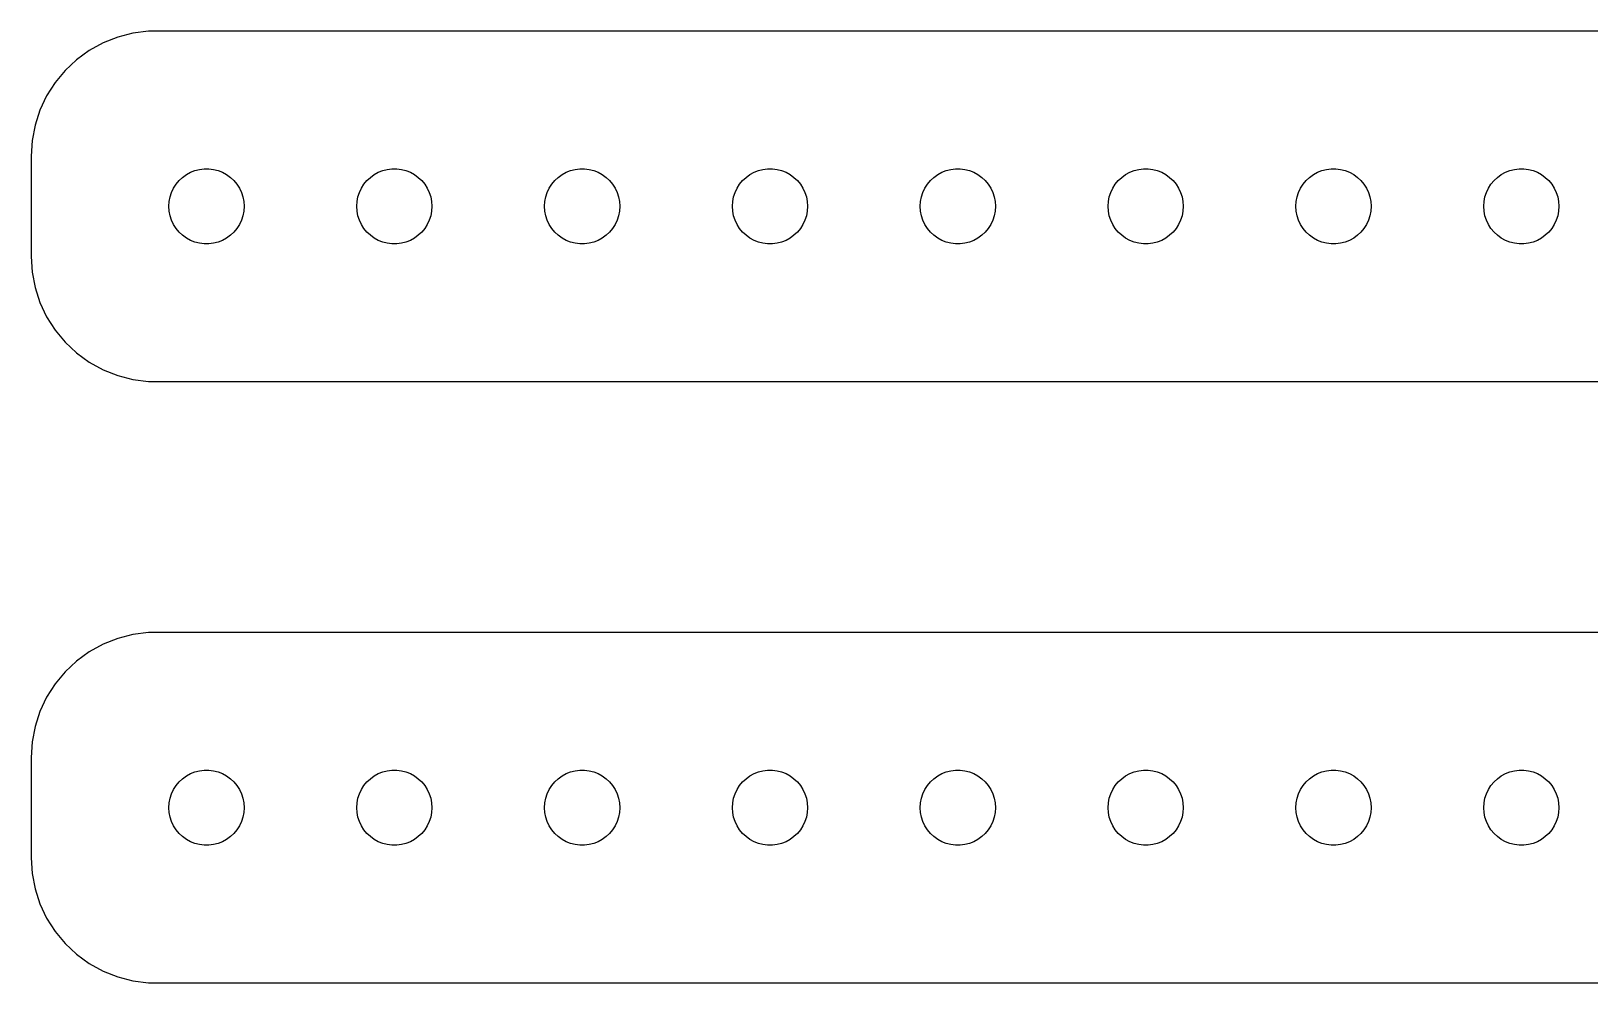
# Model space of a CAD drawing. Header units: metres. Extents: x -254 to 254, y 17 to 55.
# Drawn here: x -254.5 to -192.3, y 17 to 55 of the extents above; entities that cross this region are included whole.
import ezdxf

# ---------------------------------------------------------------- set-up
doc = ezdxf.new("R2010")
doc.units = ezdxf.units.M

msp = doc.modelspace()

# ---------------------------------------------------------------- linework, layer by layer
for p, q in [((-250.437, 54.9114), (-251.045, 54.7553)), ((-249.814, 54.9901), (-250.437, 54.9114)), ((249.814, 54.9901), (-249.814, 54.9901)), ((-252.179, 54.2216), (-252.687, 53.8526)), ((-251.629, 54.5241), (-252.179, 54.2216)), ((-251.045, 54.7553), (-251.629, 54.5241)), ((-252.687, 53.8526), (-253.145, 53.4227)), ((-253.545, 52.9389), (-253.882, 52.4088)), ((-253.145, 53.4227), (-253.545, 52.9389)), ((-253.882, 52.4088), (-254.149, 51.8406)), ((-254.149, 51.8406), (-254.343, 51.2434)), ((-254.343, 51.2434), (-254.461, 50.6267)), ((-254.461, 50.6267), (-254.5, 50)), ((-254.5, 50), (-254.5, 46)), ((-248.456, 49.1558), (-248.304, 49.2665)), ((-248.304, 49.2665), (-248.139, 49.3572)), ((-248.139, 49.3572), (-247.964, 49.4266)), ((-247.964, 49.4266), (-247.781, 49.4734)), ((-247.781, 49.4734), (-247.594, 49.497)), ((-247.594, 49.497), (-247.406, 49.497)), ((-247.406, 49.497), (-247.219, 49.4734)), ((-247.219, 49.4734), (-247.036, 49.4266)), ((-247.036, 49.4266), (-246.861, 49.3572)), ((-246.861, 49.3572), (-246.696, 49.2665)), ((-246.696, 49.2665), (-246.544, 49.1558)), ((-240.956, 49.1558), (-240.804, 49.2665)), ((-240.804, 49.2665), (-240.639, 49.3572)), ((-240.639, 49.3572), (-240.464, 49.4266)), ((-240.464, 49.4266), (-240.281, 49.4734)), ((-240.281, 49.4734), (-240.094, 49.497)), ((-240.094, 49.497), (-239.906, 49.497)), ((-239.906, 49.497), (-239.719, 49.4734)), ((-239.719, 49.4734), (-239.536, 49.4266)), ((-239.536, 49.4266), (-239.361, 49.3572)), ((-239.361, 49.3572), (-239.196, 49.2665)), ((-239.196, 49.2665), (-239.044, 49.1558)), ((-233.456, 49.1558), (-233.304, 49.2665)), ((-233.304, 49.2665), (-233.139, 49.3572)), ((-233.139, 49.3572), (-232.964, 49.4266)), ((-232.964, 49.4266), (-232.781, 49.4734)), ((-232.781, 49.4734), (-232.594, 49.497)), ((-232.594, 49.497), (-232.406, 49.497)), ((-232.406, 49.497), (-232.219, 49.4734)), ((-232.219, 49.4734), (-232.036, 49.4266)), ((-232.036, 49.4266), (-231.861, 49.3572)), ((-231.861, 49.3572), (-231.696, 49.2665)), ((-231.696, 49.2665), (-231.544, 49.1558)), ((-225.956, 49.1558), (-225.804, 49.2665)), ((-225.804, 49.2665), (-225.639, 49.3572)), ((-225.639, 49.3572), (-225.464, 49.4266)), ((-225.464, 49.4266), (-225.281, 49.4734)), ((-225.281, 49.4734), (-225.094, 49.497)), ((-225.094, 49.497), (-224.906, 49.497)), ((-224.906, 49.497), (-224.719, 49.4734)), ((-224.719, 49.4734), (-224.536, 49.4266)), ((-224.536, 49.4266), (-224.361, 49.3572)), ((-224.361, 49.3572), (-224.196, 49.2665)), ((-224.196, 49.2665), (-224.044, 49.1558)), ((-218.456, 49.1558), (-218.304, 49.2665)), ((-218.304, 49.2665), (-218.139, 49.3572)), ((-218.139, 49.3572), (-217.964, 49.4266)), ((-217.964, 49.4266), (-217.781, 49.4734)), ((-217.781, 49.4734), (-217.594, 49.497)), ((-217.594, 49.497), (-217.406, 49.497)), ((-217.406, 49.497), (-217.219, 49.4734)), ((-217.219, 49.4734), (-217.036, 49.4266)), ((-217.036, 49.4266), (-216.861, 49.3572)), ((-216.861, 49.3572), (-216.696, 49.2665)), ((-216.696, 49.2665), (-216.544, 49.1558)), ((-210.956, 49.1558), (-210.804, 49.2665)), ((-210.804, 49.2665), (-210.639, 49.3572)), ((-210.639, 49.3572), (-210.464, 49.4266)), ((-210.464, 49.4266), (-210.281, 49.4734)), ((-210.281, 49.4734), (-210.094, 49.497)), ((-210.094, 49.497), (-209.906, 49.497)), ((-209.906, 49.497), (-209.719, 49.4734)), ((-209.719, 49.4734), (-209.536, 49.4266)), ((-209.536, 49.4266), (-209.361, 49.3572)), ((-209.361, 49.3572), (-209.196, 49.2665)), ((-209.196, 49.2665), (-209.044, 49.1558)), ((-203.456, 49.1558), (-203.304, 49.2665)), ((-203.304, 49.2665), (-203.139, 49.3572)), ((-203.139, 49.3572), (-202.964, 49.4266)), ((-202.964, 49.4266), (-202.781, 49.4734)), ((-202.781, 49.4734), (-202.594, 49.497)), ((-202.594, 49.497), (-202.406, 49.497)), ((-202.406, 49.497), (-202.219, 49.4734)), ((-202.219, 49.4734), (-202.036, 49.4266)), ((-202.036, 49.4266), (-201.861, 49.3572)), ((-201.861, 49.3572), (-201.696, 49.2665)), ((-201.696, 49.2665), (-201.544, 49.1558)), ((-195.956, 49.1558), (-195.804, 49.2665)), ((-195.804, 49.2665), (-195.639, 49.3572)), ((-195.639, 49.3572), (-195.464, 49.4266)), ((-195.464, 49.4266), (-195.281, 49.4734)), ((-195.281, 49.4734), (-195.094, 49.497)), ((-195.094, 49.497), (-194.906, 49.497)), ((-194.906, 49.497), (-194.719, 49.4734)), ((-194.719, 49.4734), (-194.536, 49.4266)), ((-194.536, 49.4266), (-194.361, 49.3572)), ((-194.361, 49.3572), (-194.196, 49.2665)), ((-194.196, 49.2665), (-194.044, 49.1558)), ((-248.953, 48.373), (-248.895, 48.5522)), ((-248.895, 48.5522), (-248.814, 48.7226)), ((-248.814, 48.7226), (-248.714, 48.8817)), ((-248.714, 48.8817), (-248.593, 49.0268)), ((-248.593, 49.0268), (-248.456, 49.1558)), ((-246.544, 49.1558), (-246.407, 49.0268)), ((-246.407, 49.0268), (-246.286, 48.8817)), ((-246.286, 48.8817), (-246.186, 48.7226)), ((-246.186, 48.7226), (-246.105, 48.5522)), ((-246.105, 48.5522), (-246.047, 48.373)), ((-241.453, 48.373), (-241.395, 48.5522)), ((-241.395, 48.5522), (-241.314, 48.7226)), ((-241.314, 48.7226), (-241.214, 48.8817)), ((-241.214, 48.8817), (-241.093, 49.0268)), ((-241.093, 49.0268), (-240.956, 49.1558)), ((-239.044, 49.1558), (-238.907, 49.0268)), ((-238.907, 49.0268), (-238.786, 48.8817)), ((-238.786, 48.8817), (-238.686, 48.7226)), ((-238.686, 48.7226), (-238.605, 48.5522)), ((-238.605, 48.5522), (-238.547, 48.373)), ((-233.953, 48.373), (-233.895, 48.5522)), ((-233.895, 48.5522), (-233.814, 48.7226)), ((-233.814, 48.7226), (-233.714, 48.8817)), ((-233.714, 48.8817), (-233.593, 49.0268)), ((-233.593, 49.0268), (-233.456, 49.1558)), ((-231.544, 49.1558), (-231.407, 49.0268)), ((-231.407, 49.0268), (-231.286, 48.8817)), ((-231.286, 48.8817), (-231.186, 48.7226)), ((-231.186, 48.7226), (-231.105, 48.5522)), ((-231.105, 48.5522), (-231.047, 48.373)), ((-226.453, 48.373), (-226.395, 48.5522)), ((-226.395, 48.5522), (-226.314, 48.7226)), ((-226.314, 48.7226), (-226.214, 48.8817)), ((-226.214, 48.8817), (-226.093, 49.0268)), ((-226.093, 49.0268), (-225.956, 49.1558)), ((-224.044, 49.1558), (-223.907, 49.0268)), ((-223.907, 49.0268), (-223.786, 48.8817)), ((-223.786, 48.8817), (-223.686, 48.7226)), ((-223.686, 48.7226), (-223.605, 48.5522)), ((-223.605, 48.5522), (-223.547, 48.373)), ((-218.953, 48.373), (-218.895, 48.5522)), ((-218.895, 48.5522), (-218.814, 48.7226)), ((-218.814, 48.7226), (-218.714, 48.8817)), ((-218.714, 48.8817), (-218.593, 49.0268)), ((-218.593, 49.0268), (-218.456, 49.1558)), ((-216.544, 49.1558), (-216.407, 49.0268)), ((-216.407, 49.0268), (-216.286, 48.8817)), ((-216.286, 48.8817), (-216.186, 48.7226)), ((-216.186, 48.7226), (-216.105, 48.5522)), ((-216.105, 48.5522), (-216.047, 48.373)), ((-211.453, 48.373), (-211.395, 48.5522)), ((-211.395, 48.5522), (-211.314, 48.7226)), ((-211.314, 48.7226), (-211.214, 48.8817)), ((-211.214, 48.8817), (-211.093, 49.0268)), ((-211.093, 49.0268), (-210.956, 49.1558)), ((-209.044, 49.1558), (-208.907, 49.0268)), ((-208.907, 49.0268), (-208.786, 48.8817)), ((-208.786, 48.8817), (-208.686, 48.7226)), ((-208.686, 48.7226), (-208.605, 48.5522)), ((-208.605, 48.5522), (-208.547, 48.373)), ((-203.953, 48.373), (-203.895, 48.5522)), ((-203.895, 48.5522), (-203.814, 48.7226)), ((-203.814, 48.7226), (-203.714, 48.8817)), ((-203.714, 48.8817), (-203.593, 49.0268)), ((-203.593, 49.0268), (-203.456, 49.1558)), ((-201.544, 49.1558), (-201.407, 49.0268)), ((-201.407, 49.0268), (-201.286, 48.8817)), ((-201.286, 48.8817), (-201.186, 48.7226)), ((-201.186, 48.7226), (-201.105, 48.5522)), ((-201.105, 48.5522), (-201.047, 48.373)), ((-196.453, 48.373), (-196.395, 48.5522)), ((-196.395, 48.5522), (-196.314, 48.7226)), ((-196.314, 48.7226), (-196.214, 48.8817)), ((-196.214, 48.8817), (-196.093, 49.0268)), ((-196.093, 49.0268), (-195.956, 49.1558)), ((-194.044, 49.1558), (-193.907, 49.0268)), ((-193.907, 49.0268), (-193.786, 48.8817)), ((-193.786, 48.8817), (-193.686, 48.7226)), ((-193.686, 48.7226), (-193.605, 48.5522)), ((-193.605, 48.5522), (-193.547, 48.373)), ((-249, 48), (-248.988, 48.188)), ((-248.988, 47.812), (-249, 48)), ((-248.988, 48.188), (-248.953, 48.373)), ((-246.047, 48.373), (-246.012, 48.188)), ((-246.012, 48.188), (-246, 48)), ((-246, 48), (-246.012, 47.812)), ((-241.5, 48), (-241.488, 48.188)), ((-241.488, 47.812), (-241.5, 48)), ((-241.488, 48.188), (-241.453, 48.373)), ((-238.547, 48.373), (-238.512, 48.188)), ((-238.512, 48.188), (-238.5, 48)), ((-238.5, 48), (-238.512, 47.812)), ((-234, 48), (-233.988, 48.188)), ((-233.988, 47.812), (-234, 48)), ((-233.988, 48.188), (-233.953, 48.373)), ((-231.047, 48.373), (-231.012, 48.188)), ((-231.012, 48.188), (-231, 48)), ((-231, 48), (-231.012, 47.812)), ((-226.5, 48), (-226.488, 48.188)), ((-226.488, 47.812), (-226.5, 48)), ((-226.488, 48.188), (-226.453, 48.373)), ((-223.547, 48.373), (-223.512, 48.188)), ((-223.512, 48.188), (-223.5, 48)), ((-223.5, 48), (-223.512, 47.812)), ((-219, 48), (-218.988, 48.188)), ((-218.988, 47.812), (-219, 48)), ((-218.988, 48.188), (-218.953, 48.373)), ((-216.047, 48.373), (-216.012, 48.188)), ((-216.012, 48.188), (-216, 48)), ((-216, 48), (-216.012, 47.812)), ((-211.5, 48), (-211.488, 48.188)), ((-211.488, 47.812), (-211.5, 48)), ((-211.488, 48.188), (-211.453, 48.373)), ((-208.547, 48.373), (-208.512, 48.188)), ((-208.512, 48.188), (-208.5, 48)), ((-208.5, 48), (-208.512, 47.812)), ((-204, 48), (-203.988, 48.188)), ((-203.988, 47.812), (-204, 48)), ((-203.988, 48.188), (-203.953, 48.373)), ((-201.047, 48.373), (-201.012, 48.188)), ((-201.012, 48.188), (-201, 48)), ((-201, 48), (-201.012, 47.812)), ((-196.5, 48), (-196.488, 48.188)), ((-196.488, 47.812), (-196.5, 48)), ((-196.488, 48.188), (-196.453, 48.373)), ((-193.547, 48.373), (-193.512, 48.188)), ((-193.512, 48.188), (-193.5, 48)), ((-193.5, 48), (-193.512, 47.812)), ((-248.953, 47.627), (-248.988, 47.812)), ((-248.895, 47.4478), (-248.953, 47.627)), ((-248.814, 47.2774), (-248.895, 47.4478)), ((-246.105, 47.4478), (-246.186, 47.2774)), ((-246.047, 47.627), (-246.105, 47.4478)), ((-246.012, 47.812), (-246.047, 47.627)), ((-241.453, 47.627), (-241.488, 47.812)), ((-241.395, 47.4478), (-241.453, 47.627)), ((-241.314, 47.2774), (-241.395, 47.4478)), ((-238.605, 47.4478), (-238.686, 47.2774)), ((-238.547, 47.627), (-238.605, 47.4478)), ((-238.512, 47.812), (-238.547, 47.627)), ((-233.953, 47.627), (-233.988, 47.812)), ((-233.895, 47.4478), (-233.953, 47.627)), ((-233.814, 47.2774), (-233.895, 47.4478)), ((-231.105, 47.4478), (-231.186, 47.2774)), ((-231.047, 47.627), (-231.105, 47.4478)), ((-231.012, 47.812), (-231.047, 47.627)), ((-226.453, 47.627), (-226.488, 47.812)), ((-226.395, 47.4478), (-226.453, 47.627)), ((-226.314, 47.2774), (-226.395, 47.4478)), ((-223.605, 47.4478), (-223.686, 47.2774)), ((-223.547, 47.627), (-223.605, 47.4478)), ((-223.512, 47.812), (-223.547, 47.627)), ((-218.953, 47.627), (-218.988, 47.812)), ((-218.895, 47.4478), (-218.953, 47.627)), ((-218.814, 47.2774), (-218.895, 47.4478)), ((-216.105, 47.4478), (-216.186, 47.2774)), ((-216.047, 47.627), (-216.105, 47.4478)), ((-216.012, 47.812), (-216.047, 47.627)), ((-211.453, 47.627), (-211.488, 47.812)), ((-211.395, 47.4478), (-211.453, 47.627)), ((-211.314, 47.2774), (-211.395, 47.4478)), ((-208.605, 47.4478), (-208.686, 47.2774)), ((-208.547, 47.627), (-208.605, 47.4478)), ((-208.512, 47.812), (-208.547, 47.627)), ((-203.953, 47.627), (-203.988, 47.812)), ((-203.895, 47.4478), (-203.953, 47.627)), ((-203.814, 47.2774), (-203.895, 47.4478)), ((-201.105, 47.4478), (-201.186, 47.2774)), ((-201.047, 47.627), (-201.105, 47.4478)), ((-201.012, 47.812), (-201.047, 47.627)), ((-196.453, 47.627), (-196.488, 47.812)), ((-196.395, 47.4478), (-196.453, 47.627)), ((-196.314, 47.2774), (-196.395, 47.4478)), ((-193.605, 47.4478), (-193.686, 47.2774)), ((-193.547, 47.627), (-193.605, 47.4478)), ((-193.512, 47.812), (-193.547, 47.627)), ((-248.714, 47.1183), (-248.814, 47.2774)), ((-248.593, 46.9732), (-248.714, 47.1183)), ((-248.456, 46.8442), (-248.593, 46.9732)), ((-248.304, 46.7335), (-248.456, 46.8442)), ((-248.139, 46.6428), (-248.304, 46.7335)), ((-246.696, 46.7335), (-246.861, 46.6428)), ((-246.544, 46.8442), (-246.696, 46.7335)), ((-246.407, 46.9732), (-246.544, 46.8442)), ((-246.286, 47.1183), (-246.407, 46.9732)), ((-246.186, 47.2774), (-246.286, 47.1183)), ((-241.214, 47.1183), (-241.314, 47.2774)), ((-241.093, 46.9732), (-241.214, 47.1183)), ((-240.956, 46.8442), (-241.093, 46.9732)), ((-240.804, 46.7335), (-240.956, 46.8442)), ((-240.639, 46.6428), (-240.804, 46.7335)), ((-239.196, 46.7335), (-239.361, 46.6428)), ((-239.044, 46.8442), (-239.196, 46.7335)), ((-238.907, 46.9732), (-239.044, 46.8442)), ((-238.786, 47.1183), (-238.907, 46.9732)), ((-238.686, 47.2774), (-238.786, 47.1183)), ((-233.714, 47.1183), (-233.814, 47.2774)), ((-233.593, 46.9732), (-233.714, 47.1183)), ((-233.456, 46.8442), (-233.593, 46.9732)), ((-233.304, 46.7335), (-233.456, 46.8442)), ((-233.139, 46.6428), (-233.304, 46.7335)), ((-231.696, 46.7335), (-231.861, 46.6428)), ((-231.544, 46.8442), (-231.696, 46.7335)), ((-231.407, 46.9732), (-231.544, 46.8442)), ((-231.286, 47.1183), (-231.407, 46.9732)), ((-231.186, 47.2774), (-231.286, 47.1183)), ((-226.214, 47.1183), (-226.314, 47.2774)), ((-226.093, 46.9732), (-226.214, 47.1183)), ((-225.956, 46.8442), (-226.093, 46.9732)), ((-225.804, 46.7335), (-225.956, 46.8442)), ((-225.639, 46.6428), (-225.804, 46.7335)), ((-224.196, 46.7335), (-224.361, 46.6428)), ((-224.044, 46.8442), (-224.196, 46.7335)), ((-223.907, 46.9732), (-224.044, 46.8442)), ((-223.786, 47.1183), (-223.907, 46.9732)), ((-223.686, 47.2774), (-223.786, 47.1183)), ((-218.714, 47.1183), (-218.814, 47.2774)), ((-218.593, 46.9732), (-218.714, 47.1183)), ((-218.456, 46.8442), (-218.593, 46.9732)), ((-218.304, 46.7335), (-218.456, 46.8442)), ((-218.139, 46.6428), (-218.304, 46.7335)), ((-216.696, 46.7335), (-216.861, 46.6428)), ((-216.544, 46.8442), (-216.696, 46.7335)), ((-216.407, 46.9732), (-216.544, 46.8442)), ((-216.286, 47.1183), (-216.407, 46.9732)), ((-216.186, 47.2774), (-216.286, 47.1183)), ((-211.214, 47.1183), (-211.314, 47.2774)), ((-211.093, 46.9732), (-211.214, 47.1183)), ((-210.956, 46.8442), (-211.093, 46.9732)), ((-210.804, 46.7335), (-210.956, 46.8442)), ((-210.639, 46.6428), (-210.804, 46.7335)), ((-209.196, 46.7335), (-209.361, 46.6428)), ((-209.044, 46.8442), (-209.196, 46.7335)), ((-208.907, 46.9732), (-209.044, 46.8442)), ((-208.786, 47.1183), (-208.907, 46.9732)), ((-208.686, 47.2774), (-208.786, 47.1183)), ((-203.714, 47.1183), (-203.814, 47.2774)), ((-203.593, 46.9732), (-203.714, 47.1183)), ((-203.456, 46.8442), (-203.593, 46.9732)), ((-203.304, 46.7335), (-203.456, 46.8442)), ((-203.139, 46.6428), (-203.304, 46.7335)), ((-201.696, 46.7335), (-201.861, 46.6428)), ((-201.544, 46.8442), (-201.696, 46.7335)), ((-201.407, 46.9732), (-201.544, 46.8442)), ((-201.286, 47.1183), (-201.407, 46.9732)), ((-201.186, 47.2774), (-201.286, 47.1183)), ((-196.214, 47.1183), (-196.314, 47.2774)), ((-196.093, 46.9732), (-196.214, 47.1183)), ((-195.956, 46.8442), (-196.093, 46.9732)), ((-195.804, 46.7335), (-195.956, 46.8442)), ((-195.639, 46.6428), (-195.804, 46.7335)), ((-194.196, 46.7335), (-194.361, 46.6428)), ((-194.044, 46.8442), (-194.196, 46.7335)), ((-193.907, 46.9732), (-194.044, 46.8442)), ((-193.786, 47.1183), (-193.907, 46.9732)), ((-193.686, 47.2774), (-193.786, 47.1183)), ((-247.964, 46.5734), (-248.139, 46.6428)), ((-247.781, 46.5266), (-247.964, 46.5734)), ((-247.594, 46.503), (-247.781, 46.5266)), ((-247.406, 46.503), (-247.594, 46.503)), ((-247.219, 46.5266), (-247.406, 46.503)), ((-247.036, 46.5734), (-247.219, 46.5266)), ((-246.861, 46.6428), (-247.036, 46.5734)), ((-240.464, 46.5734), (-240.639, 46.6428)), ((-240.281, 46.5266), (-240.464, 46.5734)), ((-240.094, 46.503), (-240.281, 46.5266)), ((-239.906, 46.503), (-240.094, 46.503)), ((-239.719, 46.5266), (-239.906, 46.503)), ((-239.536, 46.5734), (-239.719, 46.5266)), ((-239.361, 46.6428), (-239.536, 46.5734)), ((-232.964, 46.5734), (-233.139, 46.6428)), ((-232.781, 46.5266), (-232.964, 46.5734)), ((-232.594, 46.503), (-232.781, 46.5266)), ((-232.406, 46.503), (-232.594, 46.503)), ((-232.219, 46.5266), (-232.406, 46.503)), ((-232.036, 46.5734), (-232.219, 46.5266)), ((-231.861, 46.6428), (-232.036, 46.5734)), ((-225.464, 46.5734), (-225.639, 46.6428)), ((-225.281, 46.5266), (-225.464, 46.5734)), ((-225.094, 46.503), (-225.281, 46.5266)), ((-224.906, 46.503), (-225.094, 46.503)), ((-224.719, 46.5266), (-224.906, 46.503)), ((-224.536, 46.5734), (-224.719, 46.5266)), ((-224.361, 46.6428), (-224.536, 46.5734)), ((-217.964, 46.5734), (-218.139, 46.6428)), ((-217.781, 46.5266), (-217.964, 46.5734)), ((-217.594, 46.503), (-217.781, 46.5266)), ((-217.406, 46.503), (-217.594, 46.503)), ((-217.219, 46.5266), (-217.406, 46.503)), ((-217.036, 46.5734), (-217.219, 46.5266)), ((-216.861, 46.6428), (-217.036, 46.5734)), ((-210.464, 46.5734), (-210.639, 46.6428)), ((-210.281, 46.5266), (-210.464, 46.5734)), ((-210.094, 46.503), (-210.281, 46.5266)), ((-209.906, 46.503), (-210.094, 46.503)), ((-209.719, 46.5266), (-209.906, 46.503)), ((-209.536, 46.5734), (-209.719, 46.5266)), ((-209.361, 46.6428), (-209.536, 46.5734)), ((-202.964, 46.5734), (-203.139, 46.6428)), ((-202.781, 46.5266), (-202.964, 46.5734)), ((-202.594, 46.503), (-202.781, 46.5266)), ((-202.406, 46.503), (-202.594, 46.503)), ((-202.219, 46.5266), (-202.406, 46.503)), ((-202.036, 46.5734), (-202.219, 46.5266)), ((-201.861, 46.6428), (-202.036, 46.5734)), ((-195.464, 46.5734), (-195.639, 46.6428)), ((-195.281, 46.5266), (-195.464, 46.5734)), ((-195.094, 46.503), (-195.281, 46.5266)), ((-194.906, 46.503), (-195.094, 46.503)), ((-194.719, 46.5266), (-194.906, 46.503)), ((-194.536, 46.5734), (-194.719, 46.5266)), ((-194.361, 46.6428), (-194.536, 46.5734)), ((-254.5, 46), (-254.461, 45.3733)), ((-254.461, 45.3733), (-254.343, 44.7566)), ((-254.343, 44.7566), (-254.149, 44.1594)), ((-254.149, 44.1594), (-253.882, 43.5912)), ((-253.882, 43.5912), (-253.545, 43.0611)), ((-253.545, 43.0611), (-253.145, 42.5773)), ((-253.145, 42.5773), (-252.687, 42.1474)), ((-252.687, 42.1474), (-252.179, 41.7784)), ((-252.179, 41.7784), (-251.629, 41.4759)), ((-251.629, 41.4759), (-251.045, 41.2447)), ((-251.045, 41.2447), (-250.437, 41.0886)), ((-250.437, 41.0886), (-249.814, 41.0099)), ((-249.814, 41.0099), (249.814, 41.0099)), ((-251.629, 30.5241), (-252.179, 30.2216)), ((-251.045, 30.7553), (-251.629, 30.5241)), ((-250.437, 30.9114), (-251.045, 30.7553)), ((-249.814, 30.9901), (-250.437, 30.9114)), ((249.814, 30.9901), (-249.814, 30.9901)), ((-252.179, 30.2216), (-252.687, 29.8526)), ((-253.145, 29.4227), (-253.545, 28.9389)), ((-252.687, 29.8526), (-253.145, 29.4227)), ((-253.545, 28.9389), (-253.882, 28.4088)), ((-253.882, 28.4088), (-254.149, 27.8406)), ((-254.149, 27.8406), (-254.343, 27.2434)), ((-254.343, 27.2434), (-254.461, 26.6267)), ((-254.461, 26.6267), (-254.5, 26)), ((-254.5, 26), (-254.5, 22)), ((-248.714, 24.8817), (-248.593, 25.0268)), ((-248.593, 25.0268), (-248.456, 25.1558)), ((-248.456, 25.1558), (-248.304, 25.2665)), ((-248.304, 25.2665), (-248.139, 25.3572)), ((-248.139, 25.3572), (-247.964, 25.4266)), ((-247.964, 25.4266), (-247.781, 25.4734)), ((-247.781, 25.4734), (-247.594, 25.497)), ((-247.594, 25.497), (-247.406, 25.497)), ((-247.406, 25.497), (-247.219, 25.4734)), ((-247.219, 25.4734), (-247.036, 25.4266)), ((-247.036, 25.4266), (-246.861, 25.3572)), ((-246.861, 25.3572), (-246.696, 25.2665)), ((-246.696, 25.2665), (-246.544, 25.1558)), ((-246.544, 25.1558), (-246.407, 25.0268)), ((-246.407, 25.0268), (-246.286, 24.8817)), ((-241.214, 24.8817), (-241.093, 25.0268)), ((-241.093, 25.0268), (-240.956, 25.1558)), ((-240.956, 25.1558), (-240.804, 25.2665)), ((-240.804, 25.2665), (-240.639, 25.3572)), ((-240.639, 25.3572), (-240.464, 25.4266)), ((-240.464, 25.4266), (-240.281, 25.4734)), ((-240.281, 25.4734), (-240.094, 25.497)), ((-240.094, 25.497), (-239.906, 25.497)), ((-239.906, 25.497), (-239.719, 25.4734)), ((-239.719, 25.4734), (-239.536, 25.4266)), ((-239.536, 25.4266), (-239.361, 25.3572)), ((-239.361, 25.3572), (-239.196, 25.2665)), ((-239.196, 25.2665), (-239.044, 25.1558)), ((-239.044, 25.1558), (-238.907, 25.0268)), ((-238.907, 25.0268), (-238.786, 24.8817)), ((-233.714, 24.8817), (-233.593, 25.0268)), ((-233.593, 25.0268), (-233.456, 25.1558)), ((-233.456, 25.1558), (-233.304, 25.2665)), ((-233.304, 25.2665), (-233.139, 25.3572)), ((-233.139, 25.3572), (-232.964, 25.4266)), ((-232.964, 25.4266), (-232.781, 25.4734)), ((-232.781, 25.4734), (-232.594, 25.497)), ((-232.594, 25.497), (-232.406, 25.497)), ((-232.406, 25.497), (-232.219, 25.4734)), ((-232.219, 25.4734), (-232.036, 25.4266)), ((-232.036, 25.4266), (-231.861, 25.3572)), ((-231.861, 25.3572), (-231.696, 25.2665)), ((-231.696, 25.2665), (-231.544, 25.1558)), ((-231.544, 25.1558), (-231.407, 25.0268)), ((-231.407, 25.0268), (-231.286, 24.8817)), ((-226.214, 24.8817), (-226.093, 25.0268)), ((-226.093, 25.0268), (-225.956, 25.1558)), ((-225.956, 25.1558), (-225.804, 25.2665)), ((-225.804, 25.2665), (-225.639, 25.3572)), ((-225.639, 25.3572), (-225.464, 25.4266)), ((-225.464, 25.4266), (-225.281, 25.4734)), ((-225.281, 25.4734), (-225.094, 25.497)), ((-225.094, 25.497), (-224.906, 25.497)), ((-224.906, 25.497), (-224.719, 25.4734)), ((-224.719, 25.4734), (-224.536, 25.4266)), ((-224.536, 25.4266), (-224.361, 25.3572)), ((-224.361, 25.3572), (-224.196, 25.2665)), ((-224.196, 25.2665), (-224.044, 25.1558)), ((-224.044, 25.1558), (-223.907, 25.0268)), ((-223.907, 25.0268), (-223.786, 24.8817)), ((-218.714, 24.8817), (-218.593, 25.0268)), ((-218.593, 25.0268), (-218.456, 25.1558)), ((-218.456, 25.1558), (-218.304, 25.2665)), ((-218.304, 25.2665), (-218.139, 25.3572)), ((-218.139, 25.3572), (-217.964, 25.4266)), ((-217.964, 25.4266), (-217.781, 25.4734)), ((-217.781, 25.4734), (-217.594, 25.497)), ((-217.594, 25.497), (-217.406, 25.497)), ((-217.406, 25.497), (-217.219, 25.4734)), ((-217.219, 25.4734), (-217.036, 25.4266)), ((-217.036, 25.4266), (-216.861, 25.3572)), ((-216.861, 25.3572), (-216.696, 25.2665)), ((-216.696, 25.2665), (-216.544, 25.1558)), ((-216.544, 25.1558), (-216.407, 25.0268)), ((-216.407, 25.0268), (-216.286, 24.8817)), ((-211.214, 24.8817), (-211.093, 25.0268)), ((-211.093, 25.0268), (-210.956, 25.1558)), ((-210.956, 25.1558), (-210.804, 25.2665)), ((-210.804, 25.2665), (-210.639, 25.3572)), ((-210.639, 25.3572), (-210.464, 25.4266)), ((-210.464, 25.4266), (-210.281, 25.4734)), ((-210.281, 25.4734), (-210.094, 25.497)), ((-210.094, 25.497), (-209.906, 25.497)), ((-209.906, 25.497), (-209.719, 25.4734)), ((-209.719, 25.4734), (-209.536, 25.4266)), ((-209.536, 25.4266), (-209.361, 25.3572)), ((-209.361, 25.3572), (-209.196, 25.2665)), ((-209.196, 25.2665), (-209.044, 25.1558)), ((-209.044, 25.1558), (-208.907, 25.0268)), ((-208.907, 25.0268), (-208.786, 24.8817)), ((-203.714, 24.8817), (-203.593, 25.0268)), ((-203.593, 25.0268), (-203.456, 25.1558)), ((-203.456, 25.1558), (-203.304, 25.2665)), ((-203.304, 25.2665), (-203.139, 25.3572)), ((-203.139, 25.3572), (-202.964, 25.4266)), ((-202.964, 25.4266), (-202.781, 25.4734)), ((-202.781, 25.4734), (-202.594, 25.497)), ((-202.594, 25.497), (-202.406, 25.497)), ((-202.406, 25.497), (-202.219, 25.4734)), ((-202.219, 25.4734), (-202.036, 25.4266)), ((-202.036, 25.4266), (-201.861, 25.3572)), ((-201.861, 25.3572), (-201.696, 25.2665)), ((-201.696, 25.2665), (-201.544, 25.1558)), ((-201.544, 25.1558), (-201.407, 25.0268)), ((-201.407, 25.0268), (-201.286, 24.8817)), ((-196.214, 24.8817), (-196.093, 25.0268)), ((-196.093, 25.0268), (-195.956, 25.1558)), ((-195.956, 25.1558), (-195.804, 25.2665)), ((-195.804, 25.2665), (-195.639, 25.3572)), ((-195.639, 25.3572), (-195.464, 25.4266)), ((-195.464, 25.4266), (-195.281, 25.4734)), ((-195.281, 25.4734), (-195.094, 25.497)), ((-195.094, 25.497), (-194.906, 25.497)), ((-194.906, 25.497), (-194.719, 25.4734)), ((-194.719, 25.4734), (-194.536, 25.4266)), ((-194.536, 25.4266), (-194.361, 25.3572)), ((-194.361, 25.3572), (-194.196, 25.2665)), ((-194.196, 25.2665), (-194.044, 25.1558)), ((-194.044, 25.1558), (-193.907, 25.0268)), ((-193.907, 25.0268), (-193.786, 24.8817)), ((-248.988, 24.188), (-248.953, 24.373)), ((-248.953, 24.373), (-248.895, 24.5522)), ((-248.895, 24.5522), (-248.814, 24.7226)), ((-248.814, 24.7226), (-248.714, 24.8817)), ((-246.286, 24.8817), (-246.186, 24.7226)), ((-246.186, 24.7226), (-246.105, 24.5522)), ((-246.105, 24.5522), (-246.047, 24.373)), ((-246.047, 24.373), (-246.012, 24.188)), ((-241.488, 24.188), (-241.453, 24.373)), ((-241.453, 24.373), (-241.395, 24.5522)), ((-241.395, 24.5522), (-241.314, 24.7226)), ((-241.314, 24.7226), (-241.214, 24.8817)), ((-238.786, 24.8817), (-238.686, 24.7226)), ((-238.686, 24.7226), (-238.605, 24.5522)), ((-238.605, 24.5522), (-238.547, 24.373)), ((-238.547, 24.373), (-238.512, 24.188)), ((-233.988, 24.188), (-233.953, 24.373)), ((-233.953, 24.373), (-233.895, 24.5522)), ((-233.895, 24.5522), (-233.814, 24.7226)), ((-233.814, 24.7226), (-233.714, 24.8817)), ((-231.286, 24.8817), (-231.186, 24.7226)), ((-231.186, 24.7226), (-231.105, 24.5522)), ((-231.105, 24.5522), (-231.047, 24.373)), ((-231.047, 24.373), (-231.012, 24.188)), ((-226.488, 24.188), (-226.453, 24.373)), ((-226.453, 24.373), (-226.395, 24.5522)), ((-226.395, 24.5522), (-226.314, 24.7226)), ((-226.314, 24.7226), (-226.214, 24.8817)), ((-223.786, 24.8817), (-223.686, 24.7226)), ((-223.686, 24.7226), (-223.605, 24.5522)), ((-223.605, 24.5522), (-223.547, 24.373)), ((-223.547, 24.373), (-223.512, 24.188)), ((-218.988, 24.188), (-218.953, 24.373)), ((-218.953, 24.373), (-218.895, 24.5522)), ((-218.895, 24.5522), (-218.814, 24.7226)), ((-218.814, 24.7226), (-218.714, 24.8817)), ((-216.286, 24.8817), (-216.186, 24.7226)), ((-216.186, 24.7226), (-216.105, 24.5522)), ((-216.105, 24.5522), (-216.047, 24.373)), ((-216.047, 24.373), (-216.012, 24.188)), ((-211.488, 24.188), (-211.453, 24.373)), ((-211.453, 24.373), (-211.395, 24.5522)), ((-211.395, 24.5522), (-211.314, 24.7226)), ((-211.314, 24.7226), (-211.214, 24.8817)), ((-208.786, 24.8817), (-208.686, 24.7226)), ((-208.686, 24.7226), (-208.605, 24.5522)), ((-208.605, 24.5522), (-208.547, 24.373)), ((-208.547, 24.373), (-208.512, 24.188)), ((-203.988, 24.188), (-203.953, 24.373)), ((-203.953, 24.373), (-203.895, 24.5522)), ((-203.895, 24.5522), (-203.814, 24.7226)), ((-203.814, 24.7226), (-203.714, 24.8817)), ((-201.286, 24.8817), (-201.186, 24.7226)), ((-201.186, 24.7226), (-201.105, 24.5522)), ((-201.105, 24.5522), (-201.047, 24.373)), ((-201.047, 24.373), (-201.012, 24.188)), ((-196.488, 24.188), (-196.453, 24.373)), ((-196.453, 24.373), (-196.395, 24.5522)), ((-196.395, 24.5522), (-196.314, 24.7226)), ((-196.314, 24.7226), (-196.214, 24.8817)), ((-193.786, 24.8817), (-193.686, 24.7226)), ((-193.686, 24.7226), (-193.605, 24.5522)), ((-193.605, 24.5522), (-193.547, 24.373)), ((-193.547, 24.373), (-193.512, 24.188)), ((-249, 24), (-248.988, 24.188)), ((-248.988, 23.812), (-249, 24)), ((-248.953, 23.627), (-248.988, 23.812)), ((-246.012, 23.812), (-246.047, 23.627)), ((-246.012, 24.188), (-246, 24)), ((-246, 24), (-246.012, 23.812)), ((-241.5, 24), (-241.488, 24.188)), ((-241.488, 23.812), (-241.5, 24)), ((-241.453, 23.627), (-241.488, 23.812)), ((-238.512, 23.812), (-238.547, 23.627)), ((-238.512, 24.188), (-238.5, 24)), ((-238.5, 24), (-238.512, 23.812)), ((-234, 24), (-233.988, 24.188)), ((-233.988, 23.812), (-234, 24)), ((-233.953, 23.627), (-233.988, 23.812)), ((-231.012, 23.812), (-231.047, 23.627)), ((-231.012, 24.188), (-231, 24)), ((-231, 24), (-231.012, 23.812)), ((-226.5, 24), (-226.488, 24.188)), ((-226.488, 23.812), (-226.5, 24)), ((-226.453, 23.627), (-226.488, 23.812)), ((-223.512, 23.812), (-223.547, 23.627)), ((-223.512, 24.188), (-223.5, 24)), ((-223.5, 24), (-223.512, 23.812)), ((-219, 24), (-218.988, 24.188)), ((-218.988, 23.812), (-219, 24)), ((-218.953, 23.627), (-218.988, 23.812)), ((-216.012, 23.812), (-216.047, 23.627)), ((-216.012, 24.188), (-216, 24)), ((-216, 24), (-216.012, 23.812)), ((-211.5, 24), (-211.488, 24.188)), ((-211.488, 23.812), (-211.5, 24)), ((-211.453, 23.627), (-211.488, 23.812)), ((-208.512, 23.812), (-208.547, 23.627)), ((-208.512, 24.188), (-208.5, 24)), ((-208.5, 24), (-208.512, 23.812)), ((-204, 24), (-203.988, 24.188)), ((-203.988, 23.812), (-204, 24)), ((-203.953, 23.627), (-203.988, 23.812)), ((-201.012, 23.812), (-201.047, 23.627)), ((-201.012, 24.188), (-201, 24)), ((-201, 24), (-201.012, 23.812)), ((-196.5, 24), (-196.488, 24.188)), ((-196.488, 23.812), (-196.5, 24)), ((-196.453, 23.627), (-196.488, 23.812)), ((-193.512, 23.812), (-193.547, 23.627)), ((-193.512, 24.188), (-193.5, 24)), ((-193.5, 24), (-193.512, 23.812)), ((-248.895, 23.4478), (-248.953, 23.627)), ((-248.814, 23.2774), (-248.895, 23.4478)), ((-248.714, 23.1183), (-248.814, 23.2774)), ((-248.593, 22.9732), (-248.714, 23.1183)), ((-246.286, 23.1183), (-246.407, 22.9732)), ((-246.186, 23.2774), (-246.286, 23.1183)), ((-246.105, 23.4478), (-246.186, 23.2774)), ((-246.047, 23.627), (-246.105, 23.4478)), ((-241.395, 23.4478), (-241.453, 23.627)), ((-241.314, 23.2774), (-241.395, 23.4478)), ((-241.214, 23.1183), (-241.314, 23.2774)), ((-241.093, 22.9732), (-241.214, 23.1183)), ((-238.786, 23.1183), (-238.907, 22.9732)), ((-238.686, 23.2774), (-238.786, 23.1183)), ((-238.605, 23.4478), (-238.686, 23.2774)), ((-238.547, 23.627), (-238.605, 23.4478)), ((-233.895, 23.4478), (-233.953, 23.627)), ((-233.814, 23.2774), (-233.895, 23.4478)), ((-233.714, 23.1183), (-233.814, 23.2774)), ((-233.593, 22.9732), (-233.714, 23.1183)), ((-231.286, 23.1183), (-231.407, 22.9732)), ((-231.186, 23.2774), (-231.286, 23.1183)), ((-231.105, 23.4478), (-231.186, 23.2774)), ((-231.047, 23.627), (-231.105, 23.4478)), ((-226.395, 23.4478), (-226.453, 23.627)), ((-226.314, 23.2774), (-226.395, 23.4478)), ((-226.214, 23.1183), (-226.314, 23.2774)), ((-226.093, 22.9732), (-226.214, 23.1183)), ((-223.786, 23.1183), (-223.907, 22.9732)), ((-223.686, 23.2774), (-223.786, 23.1183)), ((-223.605, 23.4478), (-223.686, 23.2774)), ((-223.547, 23.627), (-223.605, 23.4478)), ((-218.895, 23.4478), (-218.953, 23.627)), ((-218.814, 23.2774), (-218.895, 23.4478)), ((-218.714, 23.1183), (-218.814, 23.2774)), ((-218.593, 22.9732), (-218.714, 23.1183)), ((-216.286, 23.1183), (-216.407, 22.9732)), ((-216.186, 23.2774), (-216.286, 23.1183)), ((-216.105, 23.4478), (-216.186, 23.2774)), ((-216.047, 23.627), (-216.105, 23.4478)), ((-211.395, 23.4478), (-211.453, 23.627)), ((-211.314, 23.2774), (-211.395, 23.4478)), ((-211.214, 23.1183), (-211.314, 23.2774)), ((-211.093, 22.9732), (-211.214, 23.1183)), ((-208.786, 23.1183), (-208.907, 22.9732)), ((-208.686, 23.2774), (-208.786, 23.1183)), ((-208.605, 23.4478), (-208.686, 23.2774)), ((-208.547, 23.627), (-208.605, 23.4478)), ((-203.895, 23.4478), (-203.953, 23.627)), ((-203.814, 23.2774), (-203.895, 23.4478)), ((-203.714, 23.1183), (-203.814, 23.2774)), ((-203.593, 22.9732), (-203.714, 23.1183)), ((-201.286, 23.1183), (-201.407, 22.9732)), ((-201.186, 23.2774), (-201.286, 23.1183)), ((-201.105, 23.4478), (-201.186, 23.2774)), ((-201.047, 23.627), (-201.105, 23.4478)), ((-196.395, 23.4478), (-196.453, 23.627)), ((-196.314, 23.2774), (-196.395, 23.4478)), ((-196.214, 23.1183), (-196.314, 23.2774)), ((-196.093, 22.9732), (-196.214, 23.1183)), ((-193.786, 23.1183), (-193.907, 22.9732)), ((-193.686, 23.2774), (-193.786, 23.1183)), ((-193.605, 23.4478), (-193.686, 23.2774)), ((-193.547, 23.627), (-193.605, 23.4478)), ((-248.456, 22.8442), (-248.593, 22.9732)), ((-248.304, 22.7335), (-248.456, 22.8442)), ((-248.139, 22.6428), (-248.304, 22.7335)), ((-247.964, 22.5734), (-248.139, 22.6428)), ((-247.781, 22.5266), (-247.964, 22.5734)), ((-247.594, 22.503), (-247.781, 22.5266)), ((-247.406, 22.503), (-247.594, 22.503)), ((-247.219, 22.5266), (-247.406, 22.503)), ((-247.036, 22.5734), (-247.219, 22.5266)), ((-246.861, 22.6428), (-247.036, 22.5734)), ((-246.696, 22.7335), (-246.861, 22.6428)), ((-246.544, 22.8442), (-246.696, 22.7335)), ((-246.407, 22.9732), (-246.544, 22.8442)), ((-240.956, 22.8442), (-241.093, 22.9732)), ((-240.804, 22.7335), (-240.956, 22.8442)), ((-240.639, 22.6428), (-240.804, 22.7335)), ((-240.464, 22.5734), (-240.639, 22.6428)), ((-240.281, 22.5266), (-240.464, 22.5734)), ((-240.094, 22.503), (-240.281, 22.5266)), ((-239.906, 22.503), (-240.094, 22.503)), ((-239.719, 22.5266), (-239.906, 22.503)), ((-239.536, 22.5734), (-239.719, 22.5266)), ((-239.361, 22.6428), (-239.536, 22.5734)), ((-239.196, 22.7335), (-239.361, 22.6428)), ((-239.044, 22.8442), (-239.196, 22.7335)), ((-238.907, 22.9732), (-239.044, 22.8442)), ((-233.456, 22.8442), (-233.593, 22.9732)), ((-233.304, 22.7335), (-233.456, 22.8442)), ((-233.139, 22.6428), (-233.304, 22.7335)), ((-232.964, 22.5734), (-233.139, 22.6428)), ((-232.781, 22.5266), (-232.964, 22.5734)), ((-232.594, 22.503), (-232.781, 22.5266)), ((-232.406, 22.503), (-232.594, 22.503)), ((-232.219, 22.5266), (-232.406, 22.503)), ((-232.036, 22.5734), (-232.219, 22.5266)), ((-231.861, 22.6428), (-232.036, 22.5734)), ((-231.696, 22.7335), (-231.861, 22.6428)), ((-231.544, 22.8442), (-231.696, 22.7335)), ((-231.407, 22.9732), (-231.544, 22.8442)), ((-225.956, 22.8442), (-226.093, 22.9732)), ((-225.804, 22.7335), (-225.956, 22.8442)), ((-225.639, 22.6428), (-225.804, 22.7335)), ((-225.464, 22.5734), (-225.639, 22.6428)), ((-225.281, 22.5266), (-225.464, 22.5734)), ((-225.094, 22.503), (-225.281, 22.5266)), ((-224.906, 22.503), (-225.094, 22.503)), ((-224.719, 22.5266), (-224.906, 22.503)), ((-224.536, 22.5734), (-224.719, 22.5266)), ((-224.361, 22.6428), (-224.536, 22.5734)), ((-224.196, 22.7335), (-224.361, 22.6428)), ((-224.044, 22.8442), (-224.196, 22.7335)), ((-223.907, 22.9732), (-224.044, 22.8442)), ((-218.456, 22.8442), (-218.593, 22.9732)), ((-218.304, 22.7335), (-218.456, 22.8442)), ((-218.139, 22.6428), (-218.304, 22.7335)), ((-217.964, 22.5734), (-218.139, 22.6428)), ((-217.781, 22.5266), (-217.964, 22.5734)), ((-217.594, 22.503), (-217.781, 22.5266)), ((-217.406, 22.503), (-217.594, 22.503)), ((-217.219, 22.5266), (-217.406, 22.503)), ((-217.036, 22.5734), (-217.219, 22.5266)), ((-216.861, 22.6428), (-217.036, 22.5734)), ((-216.696, 22.7335), (-216.861, 22.6428)), ((-216.544, 22.8442), (-216.696, 22.7335)), ((-216.407, 22.9732), (-216.544, 22.8442)), ((-210.956, 22.8442), (-211.093, 22.9732)), ((-210.804, 22.7335), (-210.956, 22.8442)), ((-210.639, 22.6428), (-210.804, 22.7335)), ((-210.464, 22.5734), (-210.639, 22.6428)), ((-210.281, 22.5266), (-210.464, 22.5734)), ((-210.094, 22.503), (-210.281, 22.5266)), ((-209.906, 22.503), (-210.094, 22.503)), ((-209.719, 22.5266), (-209.906, 22.503)), ((-209.536, 22.5734), (-209.719, 22.5266)), ((-209.361, 22.6428), (-209.536, 22.5734)), ((-209.196, 22.7335), (-209.361, 22.6428)), ((-209.044, 22.8442), (-209.196, 22.7335)), ((-208.907, 22.9732), (-209.044, 22.8442)), ((-203.456, 22.8442), (-203.593, 22.9732)), ((-203.304, 22.7335), (-203.456, 22.8442)), ((-203.139, 22.6428), (-203.304, 22.7335)), ((-202.964, 22.5734), (-203.139, 22.6428)), ((-202.781, 22.5266), (-202.964, 22.5734)), ((-202.594, 22.503), (-202.781, 22.5266)), ((-202.406, 22.503), (-202.594, 22.503)), ((-202.219, 22.5266), (-202.406, 22.503)), ((-202.036, 22.5734), (-202.219, 22.5266)), ((-201.861, 22.6428), (-202.036, 22.5734)), ((-201.696, 22.7335), (-201.861, 22.6428)), ((-201.544, 22.8442), (-201.696, 22.7335)), ((-201.407, 22.9732), (-201.544, 22.8442)), ((-195.956, 22.8442), (-196.093, 22.9732)), ((-195.804, 22.7335), (-195.956, 22.8442)), ((-195.639, 22.6428), (-195.804, 22.7335)), ((-195.464, 22.5734), (-195.639, 22.6428)), ((-195.281, 22.5266), (-195.464, 22.5734)), ((-195.094, 22.503), (-195.281, 22.5266)), ((-194.906, 22.503), (-195.094, 22.503)), ((-194.719, 22.5266), (-194.906, 22.503)), ((-194.536, 22.5734), (-194.719, 22.5266)), ((-194.361, 22.6428), (-194.536, 22.5734)), ((-194.196, 22.7335), (-194.361, 22.6428)), ((-194.044, 22.8442), (-194.196, 22.7335)), ((-193.907, 22.9732), (-194.044, 22.8442)), ((-254.5, 22), (-254.461, 21.3733)), ((-254.461, 21.3733), (-254.343, 20.7566)), ((-254.343, 20.7566), (-254.149, 20.1594)), ((-254.149, 20.1594), (-253.882, 19.5912)), ((-253.882, 19.5912), (-253.545, 19.0611)), ((-253.545, 19.0611), (-253.145, 18.5773)), ((-253.145, 18.5773), (-252.687, 18.1474)), ((-252.687, 18.1474), (-252.179, 17.7784)), ((-252.179, 17.7784), (-251.629, 17.4759)), ((-251.629, 17.4759), (-251.045, 17.2447)), ((-251.045, 17.2447), (-250.437, 17.0886)), ((-250.437, 17.0886), (-249.814, 17.0099)), ((-249.814, 17.0099), (249.814, 17.0099))]:
    msp.add_line(p, q)

doc.saveas('drawing.dxf')
